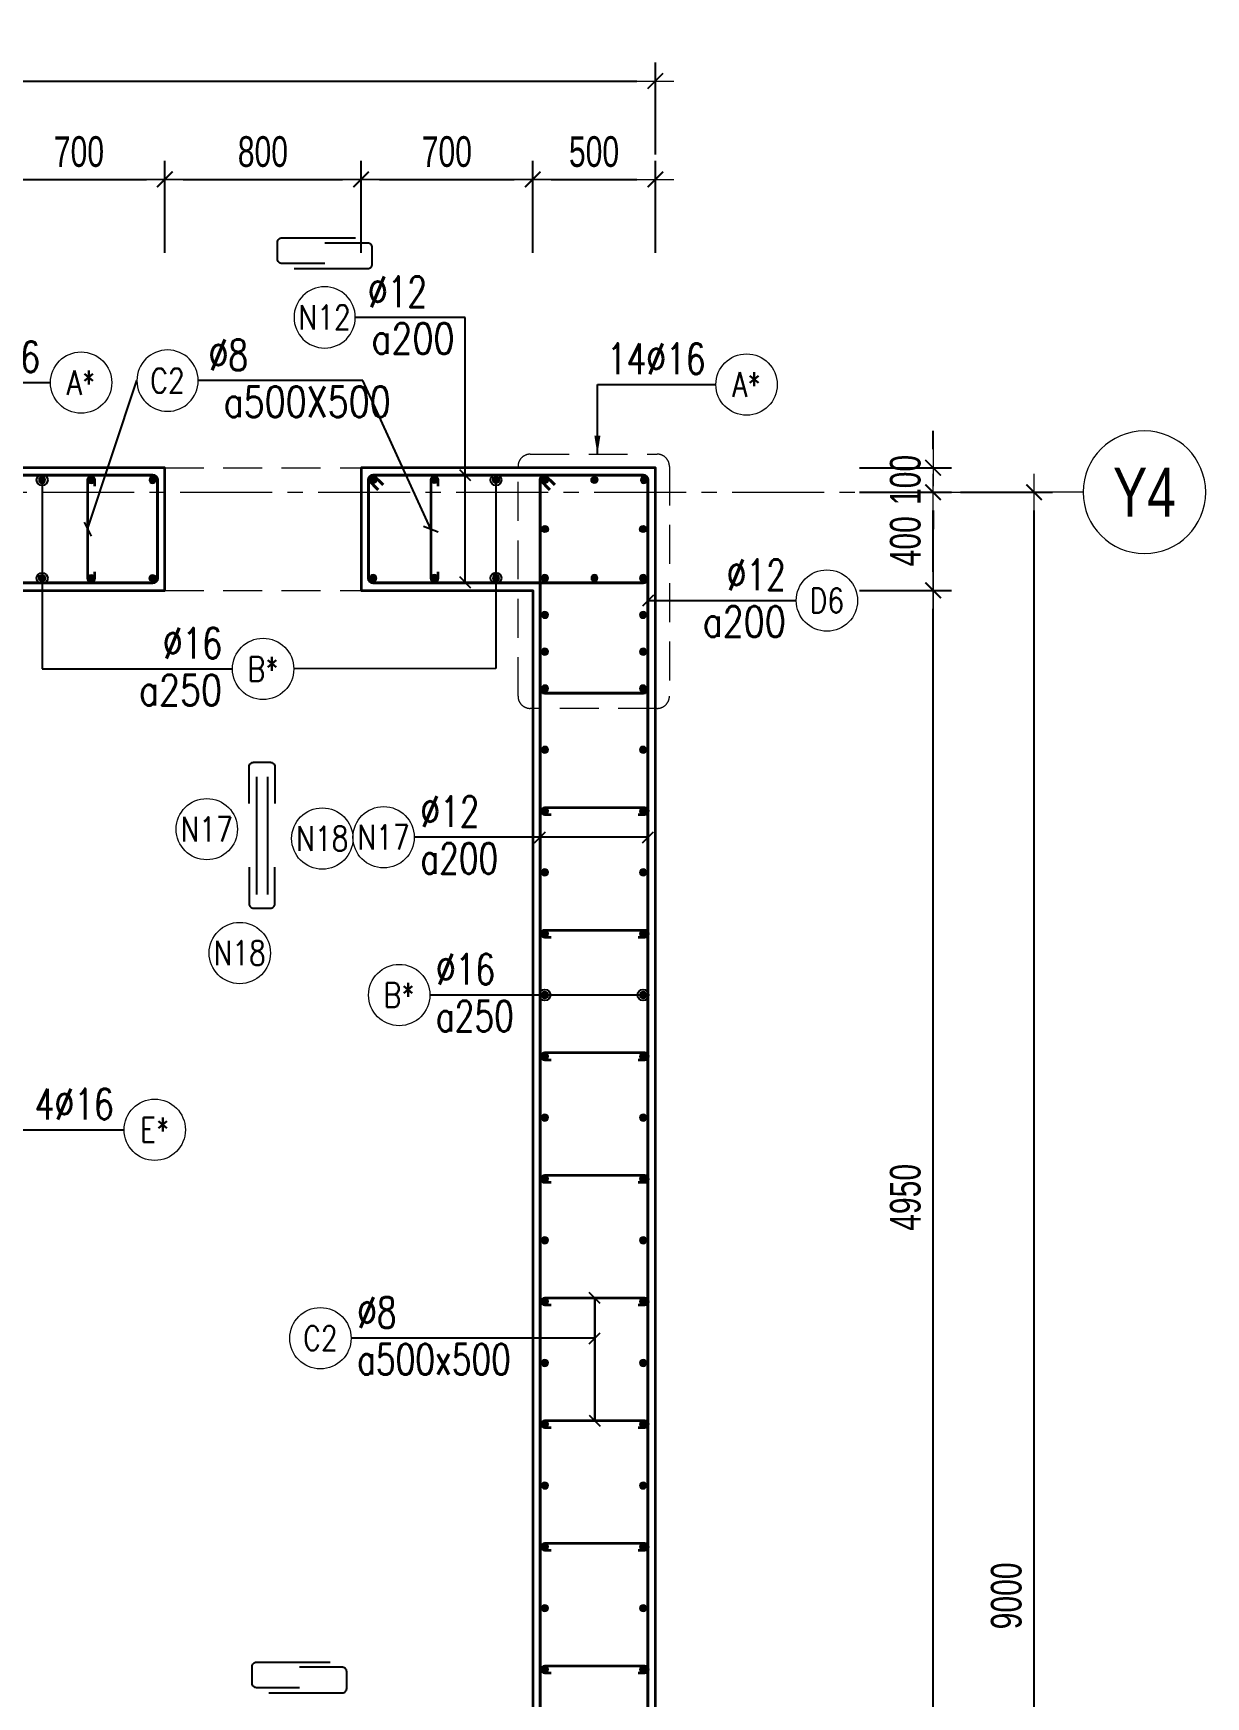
# Model space of a CAD drawing. Header units: millimetres. Extents: x 931337 to 1117500, y 19732 to 157199.
# Drawn here: x 957112 to 961892, y 99125 to 105908 of the extents above; entities that cross this region are included whole.
import ezdxf
from ezdxf.enums import TextEntityAlignment as Align

# ---------------------------------------------------------------- set-up
doc = ezdxf.new("R2010")
doc.units = ezdxf.units.MM
doc.header["$MEASUREMENT"] = 0
for name, pattern in [('HIDDEN', [9.525, 6.35, -3.175]), ('HIDDEN2', [4.7625, 3.175, -1.5875]), ('HT_Dim Grid$0$CENTER2', [1.125, 0.75, -0.125, 0.125, -0.125]), ('HT_Grid$0$CENTER2', [1.125, 0.75, -0.125, 0.125, -0.125])]:
    doc.linetypes.add(name, pattern=pattern)
doc.layers.get('0').update_dxf_attribs({"lineweight": 20})
doc.layers.get('Defpoints').update_dxf_attribs({"color": 151, "lineweight": 9})
for name, color, linetype in [('Hidden', 9, 'HIDDEN'), ('Leader', 6, 'Continuous'), ('Ligature', 1, 'Continuous')]:
    doc.layers.add(name, color=color, linetype=linetype)
for name, color, linetype, lineweight in [('HT_Dim Grid$0$NDC_S_AXIS', 5, 'HT_Dim Grid$0$CENTER2', 13), ('HT_Dim Grid$0$NDC_S_SYMBOL', 1, 'Continuous', 15), ('HT_Dim Grid$0$NDC_S_TEXT SYMBOL', 7, 'Continuous', 20), ('HT_Grid$0$NDC_S_AXIS', 5, 'HT_Grid$0$CENTER2', 13), ('KC-LEADER', 153, 'Continuous', 18), ('KC-THEP', 6, 'Continuous', 40), ('NDC_S_BEAM', 3, 'HIDDEN2', 20), ('NDC_S_DIM', 1, 'Continuous', 15), ('NDC_S_HIDDEN', 8, 'HIDDEN2', 13), ('NDC_S_LEADER', 1, 'Continuous', 15), ('NDC_S_REBAR', 4, 'Continuous', 35), ('NDC_S_STIRRUP', 4, 'Continuous', 40), ('NDC_S_VN TEXT', 7, 'Continuous', 20), ('NDC_S_WALL', 6, 'Continuous', 35)]:
    doc.layers.add(name, color=color, linetype=linetype, lineweight=lineweight)
doc.styles.add('HT_Dim Grid$0$NDC_ANNO', font='', dxfattribs={"width": 0.8})
doc.styles.add('NDC_ARIAL', font='arial.ttf', dxfattribs={"width": 0.85})
doc.styles.add('NDC_DIM', font='', dxfattribs={"width": 0.75})
doc.styles.add('NDC_EN TXT', font='romans.shx', dxfattribs={"width": 0.8})
doc.styles.get('HT_Dim Grid$0$NDC_ANNO').set_extended_font_data('Dotum')
doc.styles.get('NDC_DIM').set_extended_font_data('Dotum')
doc.dimstyles.new('NDC_1-50', dxfattribs={"dimscale": 50, "dimtxt": 2.5, "dimasz": 1, "dimexe": 1.5, "dimexo": 0, "dimgap": 0.8, "dimtad": 1, "dimdec": 0, "dimdsep": 46, "dimtxsty": 'NDC_ARIAL', "dimblk": 'DIMMARK', "dimcen": 49999.938995, "dimdle": 1.5, "dimclrd": 1, "dimclre": 1, "dimclrt": 3, "dimadec": 0, "dimazin": 0, "dimtfac": 1, "dimtdec": 0, "dimtix": 1, "dimtmove": 2, "dimatfit": 3, "dimfxl": 1, "dimarcsym": 0})
doc.dimstyles.new('NDC_dim_30', dxfattribs={"dimscale": 30, "dimtxt": 2.5, "dimasz": 1.5, "dimexe": 1.5, "dimexo": 2.5, "dimgap": 1, "dimtad": 1, "dimdec": 0, "dimzin": 0, "dimdsep": 46, "dimtxsty": 'NDC_DIM', "dimblk": 'DIMMARK', "dimcen": 0.09, "dimdle": 1.2, "dimclrd": 1, "dimclre": 1, "dimclrt": 3, "dimadec": 0, "dimazin": 0, "dimtfac": 1, "dimtdec": 0, "dimtix": 1, "dimtofl": 0, "dimtmove": 0, "dimatfit": 3, "dimfxl": 6, "dimfxlon": 1, "dimtolj": 1, "dimtzin": 0, "dimarcsym": 0})
doc.dimstyles.new('NDC_dim_50', dxfattribs={"dimscale": 50, "dimtxt": 2.5, "dimasz": 1.5, "dimexe": 1.5, "dimexo": 2.5, "dimgap": 1, "dimtad": 1, "dimdec": 0, "dimzin": 0, "dimdsep": 46, "dimtxsty": 'NDC_DIM', "dimblk": 'DIMMARK', "dimcen": 0.09, "dimdle": 1.2, "dimclrd": 1, "dimclre": 1, "dimclrt": 3, "dimadec": 0, "dimazin": 0, "dimtfac": 1, "dimtdec": 0, "dimtix": 1, "dimtofl": 0, "dimtmove": 0, "dimatfit": 3, "dimfxl": 6, "dimfxlon": 1, "dimtolj": 1, "dimtzin": 0, "dimarcsym": 0})

# ---------------------------------------------------------------- blocks, each defined once
blk = doc.blocks.new('THEP')
at = {"layer": 'KC-LEADER', "color": 6}
blk.add_circle((0, 0), 14, dxfattribs=at)
at = {"layer": 'KC-THEP'}
for p, q in [((-14, 0), (14, 0)), ((9.9, 9.9), (-9.9, -9.9)), ((-9.9, 9.9), (9.9, -9.9)), ((0, 14), (0, -14))]:
    blk.add_line(p, q, dxfattribs=at)
blk = doc.blocks.new('DIMMARK')
at = {"layer": 'NDC_S_DIM', "color": 1}
blk.add_line((-1.5, 0), (1, 0), dxfattribs=at)
at = {"layer": 'NDC_S_DIM', "color": 2, "const_width": 0.1}
blk.add_lwpolyline([(-0.424, -0.424), (0.424, 0.424)], dxfattribs=at)
blk = doc.blocks.new('*U9')
blk.add_circle((2.5, 0), 2.5)
at = {"layer": 'NDC_S_VN TEXT', "color": 3, "style": 'NDC_EN TXT', "width": 0.75}
blk.add_attdef('DK2', text='', height=2.5, dxfattribs=at).set_placement((-0.85, 0.85), align=Align.RIGHT)
at = {"layer": 'NDC_S_VN TEXT', "color": 7, "style": 'NDC_EN TXT', "width": 0.8}
blk.add_attdef('SH3', text='', height=2, dxfattribs=at).set_placement((2.5, 0), align=Align.MIDDLE)
blk = doc.blocks.new('*U10')
blk.add_circle((2.5, 0), 2.5)
at = {"layer": 'NDC_S_VN TEXT', "color": 3, "style": 'NDC_EN TXT'}
for tag, width, p in [('DK2', 0.75, (-0.85, 0.85)), ('KC2', 0.8, (-0.85, -2.97))]:
    blk.add_attdef(tag, text='', height=2.5, dxfattribs=dict(at, width=width)).set_placement(p, align=Align.RIGHT)
at = {"layer": 'NDC_S_VN TEXT', "color": 7, "style": 'NDC_EN TXT', "width": 0.8}
blk.add_attdef('SH3', text='', height=2, dxfattribs=at).set_placement((2.5, 0), align=Align.MIDDLE)
blk = doc.blocks.new('A$C72321851')
at = {"layer": 'Ligature'}
for points in [[(-60.9, -129.3), (-60.9, 170.9, -0.414214), (-43.3, 188.5), (25.8, 188.5, -0.414214), (43.4, 170.9), (43.4, -4.3)], [(-39.7, -4.3), (-39.7, -179.5, 0.414214), (-22.1, -197.1), (47, -197.1, 0.414214), (64.6, -179.5), (64.6, 120.7)]]:
    blk.add_lwpolyline(points, format="xyb", dxfattribs=at)
blk = doc.blocks.new('*U11')
blk.add_circle((-2.5, 0), 2.5)
at = {"layer": 'NDC_S_VN TEXT', "color": 3, "style": 'NDC_EN TXT', "width": 0.75}
for tag, p in [('DK1', (0.5, 0.85)), ('KC1', (0.5, -2.97))]:
    blk.add_attdef(tag, p, '', height=2.5, dxfattribs=at)
at = {"layer": 'NDC_S_VN TEXT', "color": 7, "style": 'NDC_EN TXT', "width": 0.8}
blk.add_attdef('SH2', text='', height=2, dxfattribs=at).set_placement((-2.5, 0), align=Align.MIDDLE)
blk = doc.blocks.new('*U12')
blk.add_circle((-2.5, 0), 2.5)
at = {"layer": 'NDC_S_VN TEXT', "color": 3, "style": 'NDC_EN TXT', "width": 0.75}
for tag, p in [('DK1', (0.5, 0.85)), ('KC1', (0.5, -2.97))]:
    blk.add_attdef(tag, p, '', height=2.5, dxfattribs=at)
at = {"layer": 'NDC_S_VN TEXT', "color": 7, "style": 'NDC_EN TXT', "width": 0.8}
blk.add_attdef('SH2', text='', height=2, dxfattribs=at).set_placement((-2.5, 0), align=Align.MIDDLE)
blk = doc.blocks.new('A$C7BC65A55')
at = {"layer": 'Ligature'}
for p, q in [((-15.2, 372, 0), (-15.2, 38.5, 0)), ((15.2, 372, 0), (15.2, 38.5, 0))]:
    blk.add_line(p, q, dxfattribs=at)
for points in [[(-36.2, 296.5), (-36.2, 400.9, -0.414214), (-24, 413.1), (24, 413.1, -0.414214), (36.2, 400.9), (36.2, 296.5)], [(-36.2, 116.5), (-36.2, 12.2, 0.414214), (-24, 0), (24, 0, 0.414214), (36.2, 12.2), (36.2, 116.5)]]:
    blk.add_lwpolyline(points, format="xyb", dxfattribs=at)
blk = doc.blocks.new('*D1171')
at = {"layer": 'Defpoints', "color": 0, "ltscale": 200, "transparency": 16777216}
for p in [(957648.2, 105312.3), (956948.2, 103636.6), (957648.2, 103636.6)]:
    blk.add_point(p, dxfattribs=at)
at = {"layer": 'NDC_S_DIM', "color": 1, "lineweight": -2, "ltscale": 200, "transparency": 16777216}
for p, q in [((956948.2, 105012.3), (956948.2, 105387.3)), ((957648.2, 105012.3), (957648.2, 105387.3)), ((957023.2, 105312.3), (957573.2, 105312.3))]:
    blk.add_line(p, q, dxfattribs=at)
at = {"layer": 'NDC_S_DIM', "color": 1, "lineweight": -2, "ltscale": 200, "transparency": 16777216, "xscale": 75, "yscale": 75, "zscale": 75, "rotation": 180}
blk.add_blockref('DIMMARK', (956948.2, 105312.3), dxfattribs=at)
at = {"layer": 'NDC_S_DIM', "color": 1, "lineweight": -2, "ltscale": 200, "transparency": 16777216, "xscale": 75, "yscale": 75, "zscale": 75}
blk.add_blockref('DIMMARK', (957648.2, 105312.3), dxfattribs=at)
at = {"layer": 'NDC_S_DIM', "color": 3, "ltscale": 200, "transparency": 16777216, "insert": (957298.2, 105424.9), "char_height": 125, "attachment_point": 5, "style": 'NDC_DIM'}
blk.add_mtext('\\A1;700', dxfattribs=at)
blk = doc.blocks.new('*D1172')
at = {"layer": 'Defpoints', "color": 0, "ltscale": 200, "transparency": 16777216}
for p in [(958448.2, 105312.3), (957648.2, 103636.6), (958448.2, 103636.6)]:
    blk.add_point(p, dxfattribs=at)
at = {"layer": 'NDC_S_DIM', "color": 1, "lineweight": -2, "ltscale": 200, "transparency": 16777216}
for p, q in [((957648.2, 105012.3), (957648.2, 105387.3)), ((958448.2, 105012.3), (958448.2, 105387.3)), ((957723.2, 105312.3), (958373.2, 105312.3))]:
    blk.add_line(p, q, dxfattribs=at)
at = {"layer": 'NDC_S_DIM', "color": 1, "lineweight": -2, "ltscale": 200, "transparency": 16777216, "xscale": 75, "yscale": 75, "zscale": 75, "rotation": 180}
blk.add_blockref('DIMMARK', (957648.2, 105312.3), dxfattribs=at)
at = {"layer": 'NDC_S_DIM', "color": 1, "lineweight": -2, "ltscale": 200, "transparency": 16777216, "xscale": 75, "yscale": 75, "zscale": 75}
blk.add_blockref('DIMMARK', (958448.2, 105312.3), dxfattribs=at)
at = {"layer": 'NDC_S_DIM', "color": 3, "ltscale": 200, "transparency": 16777216, "insert": (958048.2, 105424.9), "char_height": 125, "attachment_point": 5, "style": 'NDC_DIM'}
blk.add_mtext('\\A1;800', dxfattribs=at)
blk = doc.blocks.new('*D1173')
at = {"layer": 'Defpoints', "color": 0, "ltscale": 200, "transparency": 16777216}
for p in [(959148.2, 105312.3), (958448.2, 103636.6), (959148.2, 103636.6)]:
    blk.add_point(p, dxfattribs=at)
at = {"layer": 'NDC_S_DIM', "color": 1, "lineweight": -2, "ltscale": 200, "transparency": 16777216}
for p, q in [((958448.2, 105012.3), (958448.2, 105387.3)), ((959148.2, 105012.3), (959148.2, 105387.3)), ((958523.2, 105312.3), (959073.2, 105312.3))]:
    blk.add_line(p, q, dxfattribs=at)
at = {"layer": 'NDC_S_DIM', "color": 1, "lineweight": -2, "ltscale": 200, "transparency": 16777216, "xscale": 75, "yscale": 75, "zscale": 75, "rotation": 180}
blk.add_blockref('DIMMARK', (958448.2, 105312.3), dxfattribs=at)
at = {"layer": 'NDC_S_DIM', "color": 1, "lineweight": -2, "ltscale": 200, "transparency": 16777216, "xscale": 75, "yscale": 75, "zscale": 75}
blk.add_blockref('DIMMARK', (959148.2, 105312.3), dxfattribs=at)
at = {"layer": 'NDC_S_DIM', "color": 3, "ltscale": 200, "transparency": 16777216, "insert": (958798.2, 105424.9), "char_height": 125, "attachment_point": 5, "style": 'NDC_DIM'}
blk.add_mtext('\\A1;700', dxfattribs=at)
blk = doc.blocks.new('*D1174')
at = {"layer": 'Defpoints', "color": 0, "ltscale": 200, "transparency": 16777216}
for p in [(959648.2, 105312.3), (959148.2, 103636.6), (959648.2, 103594.9)]:
    blk.add_point(p, dxfattribs=at)
at = {"layer": 'NDC_S_DIM', "color": 1, "lineweight": -2, "ltscale": 200, "transparency": 16777216}
for p, q in [((959148.2, 105012.3), (959148.2, 105387.3)), ((959648.2, 105012.3), (959648.2, 105387.3)), ((959223.2, 105312.3), (959573.2, 105312.3))]:
    blk.add_line(p, q, dxfattribs=at)
at = {"layer": 'NDC_S_DIM', "color": 1, "lineweight": -2, "ltscale": 200, "transparency": 16777216, "xscale": 75, "yscale": 75, "zscale": 75, "rotation": 180}
blk.add_blockref('DIMMARK', (959148.2, 105312.3), dxfattribs=at)
at = {"layer": 'NDC_S_DIM', "color": 1, "lineweight": -2, "ltscale": 200, "transparency": 16777216, "xscale": 75, "yscale": 75, "zscale": 75}
blk.add_blockref('DIMMARK', (959648.2, 105312.3), dxfattribs=at)
at = {"layer": 'NDC_S_DIM', "color": 3, "ltscale": 200, "transparency": 16777216, "insert": (959398.2, 105424.9), "char_height": 125, "attachment_point": 5, "style": 'NDC_DIM'}
blk.add_mtext('\\A1;500', dxfattribs=at)
blk = doc.blocks.new('*D1184')
at = {"layer": 'Defpoints', "color": 0, "ltscale": 200, "transparency": 16777216}
for p in [(959148.2, 103636.6), (960780.5, 103636.6), (959148.2, 98686.6)]:
    blk.add_point(p, dxfattribs=at)
at = {"layer": 'NDC_S_DIM', "color": 1, "lineweight": -2, "ltscale": 200, "transparency": 16777216}
for p, q in [((960480.5, 103636.6), (960855.5, 103636.6)), ((960780.5, 98761.6), (960780.5, 103561.6)), ((960480.5, 98686.6), (960855.5, 98686.6))]:
    blk.add_line(p, q, dxfattribs=at)
at = {"layer": 'NDC_S_DIM', "color": 1, "lineweight": -2, "ltscale": 200, "transparency": 16777216, "xscale": 75, "yscale": 75, "zscale": 75}
for p, rotation in [((960780.5, 103636.6), 90), ((960780.5, 98686.6), 270)]:
    blk.add_blockref('DIMMARK', p, dxfattribs=dict(at, rotation=rotation))
at = {"layer": 'NDC_S_DIM', "color": 3, "ltscale": 200, "transparency": 16777216, "insert": (960667.9, 101161.6), "char_height": 125, "attachment_point": 5, "rotation": 90, "style": 'NDC_DIM'}
blk.add_mtext('\\A1;4950', dxfattribs=at)
blk = doc.blocks.new('*D1185')
at = {"layer": 'Defpoints', "color": 0, "ltscale": 200, "transparency": 16777216}
for p in [(959148.2, 104036.6), (960780.5, 104036.6), (959148.2, 103636.6)]:
    blk.add_point(p, dxfattribs=at)
at = {"layer": 'NDC_S_DIM', "color": 1, "lineweight": -2, "ltscale": 200, "transparency": 16777216}
for p, q in [((960480.5, 104036.6), (960855.5, 104036.6)), ((960780.5, 103711.6), (960780.5, 103961.6)), ((960480.5, 103636.6), (960855.5, 103636.6))]:
    blk.add_line(p, q, dxfattribs=at)
at = {"layer": 'NDC_S_DIM', "color": 1, "lineweight": -2, "ltscale": 200, "transparency": 16777216, "xscale": 75, "yscale": 75, "zscale": 75}
for p, rotation in [((960780.5, 104036.6), 90), ((960780.5, 103636.6), 270)]:
    blk.add_blockref('DIMMARK', p, dxfattribs=dict(at, rotation=rotation))
at = {"layer": 'NDC_S_DIM', "color": 3, "ltscale": 200, "transparency": 16777216, "insert": (960667.9, 103836.6), "char_height": 125, "attachment_point": 5, "rotation": 90, "style": 'NDC_DIM'}
blk.add_mtext('\\A1;400', dxfattribs=at)
blk = doc.blocks.new('*D1186')
at = {"layer": 'Defpoints', "color": 0, "ltscale": 200, "transparency": 16777216}
for p in [(960441.6, 104036.6), (961192.2, 104036.6), (960441.6, 95036.6)]:
    blk.add_point(p, dxfattribs=at)
at = {"layer": 'NDC_S_DIM', "color": 1, "lineweight": -2, "ltscale": 200, "transparency": 16777216}
for p, q in [((960892.2, 104036.6), (961267.2, 104036.6)), ((961192.2, 95111.6), (961192.2, 103961.6)), ((960892.2, 95036.6), (961267.2, 95036.6))]:
    blk.add_line(p, q, dxfattribs=at)
at = {"layer": 'NDC_S_DIM', "color": 1, "lineweight": -2, "ltscale": 200, "transparency": 16777216, "xscale": 75, "yscale": 75, "zscale": 75}
for p, rotation in [((961192.2, 104036.6), 90), ((961192.2, 95036.6), 270)]:
    blk.add_blockref('DIMMARK', p, dxfattribs=dict(at, rotation=rotation))
at = {"layer": 'NDC_S_DIM', "color": 3, "ltscale": 200, "transparency": 16777216, "insert": (961079.6, 99536.6), "char_height": 125, "attachment_point": 5, "rotation": 90, "style": 'NDC_DIM'}
blk.add_mtext('\\A1;9000', dxfattribs=at)
blk = doc.blocks.new('*U93')
at = {"layer": 'HT_Dim Grid$0$NDC_S_SYMBOL'}
blk.add_line((5, 0), (9, 0), dxfattribs=at)
blk.add_circle((0, 0), 5, dxfattribs=at)
at = {"layer": 'HT_Dim Grid$0$NDC_S_TEXT SYMBOL', "color": 7, "style": 'HT_Dim Grid$0$NDC_ANNO', "width": 0.8}
blk.add_attdef('GRID', text='', height=4, rotation=270, dxfattribs=at).set_placement((0, 0), align=Align.MIDDLE)
blk = doc.blocks.new('*D1187')
at = {"layer": 'Defpoints', "color": 0, "ltscale": 200, "transparency": 16777216}
for p in [(959555, 104136.6), (960780.5, 104136.6), (959148.2, 104036.6)]:
    blk.add_point(p, dxfattribs=at)
at = {"layer": 'NDC_S_DIM', "color": 1, "lineweight": -2, "ltscale": 200, "transparency": 16777216}
for p, q in [((960780.5, 104211.6), (960780.5, 104286.6)), ((960480.5, 104136.6), (960855.5, 104136.6)), ((960480.5, 104036.6), (960855.5, 104036.6)), ((960780.5, 103961.6), (960780.5, 103886.6))]:
    blk.add_line(p, q, dxfattribs=at)
at = {"layer": 'NDC_S_DIM', "color": 1, "lineweight": -2, "ltscale": 200, "transparency": 16777216, "xscale": 75, "yscale": 75, "zscale": 75}
for p, rotation in [((960780.5, 104136.6), 270), ((960780.5, 104036.6), 90)]:
    blk.add_blockref('DIMMARK', p, dxfattribs=dict(at, rotation=rotation))
at = {"layer": 'NDC_S_DIM', "color": 3, "ltscale": 200, "transparency": 16777216, "insert": (960667.9, 104086.6), "char_height": 125, "attachment_point": 5, "rotation": 90, "style": 'NDC_DIM'}
blk.add_mtext('\\A1;100', dxfattribs=at)
blk = doc.blocks.new('*D1193')
at = {"layer": 'Defpoints', "color": 0, "ltscale": 200, "transparency": 16777216}
for p in [(959648.2, 105713.4), (950848.2, 105012.3), (959648.2, 104136.6)]:
    blk.add_point(p, dxfattribs=at)
at = {"layer": 'NDC_S_DIM', "color": 1, "lineweight": -2, "ltscale": 200, "transparency": 16777216}
for p, q in [((950848.2, 105413.4), (950848.2, 105788.4)), ((959648.2, 105413.4), (959648.2, 105788.4)), ((950923.2, 105713.4), (959573.2, 105713.4))]:
    blk.add_line(p, q, dxfattribs=at)
at = {"layer": 'NDC_S_DIM', "color": 1, "lineweight": -2, "ltscale": 200, "transparency": 16777216, "xscale": 75, "yscale": 75, "zscale": 75, "rotation": 180}
blk.add_blockref('DIMMARK', (950848.2, 105713.4), dxfattribs=at)
at = {"layer": 'NDC_S_DIM', "color": 1, "lineweight": -2, "ltscale": 200, "transparency": 16777216, "xscale": 75, "yscale": 75, "zscale": 75}
blk.add_blockref('DIMMARK', (959648.2, 105713.4), dxfattribs=at)
at = {"layer": 'NDC_S_DIM', "color": 3, "ltscale": 200, "transparency": 16777216, "insert": (955248.2, 105826), "char_height": 125, "attachment_point": 5, "style": 'NDC_DIM'}
blk.add_mtext('\\A1;8800', dxfattribs=at)

msp = doc.modelspace()

# ---------------------------------------------------------------- linework, layer by layer
for centre in [(957819.442, 102662.848), (958290.411, 102624.688), (957953.89, 102157.846)]:
    msp.add_circle(centre, 125)
at = {"layer": 'HT_Grid$0$NDC_S_AXIS', "ltscale": 500}
msp.add_line((945898.793, 104036.563), (961192.168, 104036.563), dxfattribs=at)
at = {"layer": 'NDC_S_BEAM', "ltscale": 50}
for p, q in [((957648.169, 104136.563), (958448.169, 104136.563)), ((957648.169, 103636.563), (958448.169, 103636.563))]:
    msp.add_line(p, q, dxfattribs=at)
at = {"layer": 'NDC_S_HIDDEN', "ltscale": 50}
msp.add_lwpolyline([(959655.57, 103155.29), (959138.23, 103155.29, -0.41421356), (959088.23, 103205.29), (959088.23, 104141.766, -0.41421356), (959138.23, 104191.766), (959655.57, 104191.766, -0.41421356), (959705.57, 104141.766), (959705.57, 103205.29, -0.41421356)], format="xyb", close=True, dxfattribs=at)
at = {"layer": 'NDC_S_REBAR'}
for points in [[(957363.169, 104061.563), (957363.169, 104086.563, 1), (957333.169, 104086.563), (957333.169, 103686.563, 1), (957363.169, 103686.563), (957363.169, 103711.563)], [(958763.169, 104061.563), (958763.169, 104086.563, 1), (958733.169, 104086.563), (958733.169, 103686.563, 1), (958763.169, 103686.563), (958763.169, 103711.563)], [(959223.169, 102721.563), (959198.169, 102721.563, -1), (959198.169, 102751.563), (959603.637, 102751.563, -1), (959603.637, 102721.563), (959578.637, 102721.563)], [(959223.169, 102221.563), (959198.169, 102221.563, -1), (959198.169, 102251.563), (959603.637, 102251.563, -1), (959603.637, 102221.563), (959578.637, 102221.563)], [(959223.169, 101721.563), (959198.169, 101721.563, -1), (959198.169, 101751.563), (959603.637, 101751.563, -1), (959603.637, 101721.563), (959578.637, 101721.563)], [(959223.169, 101221.563), (959198.169, 101221.563, -1), (959198.169, 101251.563), (959603.637, 101251.563, -1), (959603.637, 101221.563), (959578.637, 101221.563)], [(959223.169, 100721.563), (959198.169, 100721.563, -1), (959198.169, 100751.563), (959603.637, 100751.563, -1), (959603.637, 100721.563), (959578.637, 100721.563)], [(959223.169, 100221.563), (959198.169, 100221.563, -1), (959198.169, 100251.563), (959603.637, 100251.563, -1), (959603.637, 100221.563), (959578.637, 100221.563)], [(959223.169, 99721.563), (959198.169, 99721.563, -1), (959198.169, 99751.563), (959603.637, 99751.563, -1), (959603.637, 99721.563), (959578.637, 99721.563)], [(959223.169, 99221.563), (959198.169, 99221.563, -1), (959198.169, 99251.563), (959603.637, 99251.563, -1), (959603.637, 99221.563), (959578.637, 99221.563)]]:
    msp.add_lwpolyline(points, format="xyb", dxfattribs=at)
at = {"layer": 'NDC_S_STIRRUP'}
for points in [[(956243.169, 104066.563), (956203.169, 104106.563, 0.41421356), (956183.169, 104086.563), (956183.169, 103686.563, 0.41421356), (956203.169, 103666.563), (957598.169, 103666.563, 0.41421356), (957618.169, 103686.563), (957618.169, 104086.563, 0.41421356), (957598.169, 104106.563), (956203.169, 104106.563, 0.41421356), (956183.169, 104086.563), (956223.169, 104046.563)], [(958538.169, 104066.563), (958498.169, 104106.563, 0.41421356), (958478.169, 104086.563), (958478.169, 103686.563, 0.41421356), (958498.169, 103666.563), (959598.169, 103666.563, 0.41421356), (959618.169, 103686.563), (959618.169, 104086.563, 0.41421356), (959598.169, 104106.563), (958498.169, 104106.563, 0.41421356), (958478.169, 104086.563), (958518.169, 104046.563)], [(959218.169, 104046.563), (959178.169, 104086.563, -0.41421356), (959198.169, 104106.563), (959598.169, 104106.563, -0.41421356), (959618.169, 104086.563), (959618.169, 103236.746, -0.41421356), (959598.169, 103216.746), (959198.169, 103216.746, -0.41421356), (959178.169, 103236.746), (959178.169, 104086.563, -0.41421356), (959198.169, 104106.563), (959238.169, 104066.563)], [(959218.169, 104046.563), (959178.169, 104086.563, -0.41421356), (959198.169, 104106.563), (959598.169, 104106.563, -0.41421356), (959618.169, 104086.563), (959618.169, 96886.563, -0.41421356), (959598.169, 96866.563), (959198.169, 96866.563, -0.41421356), (959178.169, 96886.563), (959178.169, 104086.563, -0.41421356), (959198.169, 104106.563), (959238.169, 104066.563)]]:
    msp.add_lwpolyline(points, format="xyb", dxfattribs=at)
at = {"layer": 'NDC_S_WALL'}
msp.add_lwpolyline([(953848.169, 101286.563), (956648.169, 101286.563), (956648.169, 96836.563), (957748.169, 96836.563), (957748.169, 97036.563), (956948.169, 97036.563), (956948.169, 98486.563), (959148.169, 98486.563), (959148.169, 96836.563), (959648.169, 96836.563), (959648.169, 104136.563), (958448.169, 104136.563), (958448.169, 103636.563), (959148.169, 103636.563), (959148.169, 98686.563), (956948.169, 98686.563), (956948.169, 103636.563), (957648.169, 103636.563), (957648.169, 104136.563), (956153.169, 104136.563), (956153.169, 103636.563), (956648.169, 103636.563), (956648.169, 101586.563), (953848.169, 101586.563)], dxfattribs=at)

# ---------------------------------------------------------------- block references
at = {"layer": 'Hidden', "xscale": 1.44, "yscale": 1.44, "zscale": 1.44}
msp.add_blockref('A$C7BC65A55', (958044.522, 102340.568, 0.03), dxfattribs=at)
at = {"layer": 'HT_Dim Grid$0$NDC_S_AXIS'}
ref = msp.add_blockref('*U93', (961642.168, 104036.563), dxfattribs=dict(at, xscale=-50, yscale=50, zscale=50))
ref.add_attrib('GRID', 'Y4', dxfattribs={"layer": 'HT_Dim Grid$0$NDC_S_TEXT SYMBOL', "color": 7, "height": 200, "style": 'HT_Dim Grid$0$NDC_ANNO', "width": 0.8}).set_placement((961642.168, 104036.563), align=Align.MIDDLE)
at = {"layer": 'KC-THEP', "xscale": -1}
for p, rotation in [((957148.169, 104086.563), 350.3314355636191), ((957348.169, 104086.563), 350.3314355636191), ((957598.169, 104086.563), 350.3314355636191), ((959601.681, 104086.563), 170.331435563619), ((958498.169, 103686.563), 170.331435563619), ((958748.169, 103686.563), 170.331435563619), ((958998.169, 103686.563), 170.331435563619), ((959198.169, 103686.563), 170.331435563619), ((959399.925, 103686.563), 170.331435563619), ((959598.169, 103686.563), 170.331435563619), ((959198.169, 103536.563), 170.331435563619), ((959598.169, 103536.563), 170.331435563619), ((959198.169, 103386.563), 170.331435563619), ((959598.169, 103386.563), 170.331435563619), ((959198.169, 103236.563), 170.331435563619), ((959598.169, 103236.563), 170.331435563619), ((959198.169, 102986.563), 170.331435563619), ((959598.169, 102986.563), 170.331435563619), ((959198.169, 102736.563), 170.331435563619), ((959598.169, 102736.563), 170.331435563619), ((959198.169, 102486.563), 170.331435563619), ((959598.169, 102486.563), 170.331435563619), ((959198.169, 102236.563), 170.331435563619), ((959598.169, 102236.563), 170.331435563619), ((959198.169, 101986.563), 170.331435563619), ((959598.169, 101986.563), 170.331435563619), ((959198.169, 101736.563), 170.331435563619), ((959598.169, 101736.563), 170.331435563619), ((959198.169, 101486.563), 170.331435563619), ((959598.169, 101486.563), 170.331435563619), ((959198.169, 101236.563), 170.331435563619), ((959598.169, 101236.563), 170.331435563619), ((959198.169, 100986.563), 170.331435563619), ((959598.169, 100986.563), 170.331435563619), ((959198.169, 100736.563), 170.331435563619), ((959598.169, 100736.563), 170.331435563619), ((959198.169, 100486.563), 170.331435563619), ((959598.169, 100486.563), 170.331435563619), ((959198.169, 100236.563), 170.331435563619), ((959598.169, 100236.563), 170.331435563619), ((959198.169, 99986.563), 170.331435563619), ((959598.169, 99986.563), 170.331435563619), ((959198.169, 99736.563), 170.331435563619), ((959598.169, 99736.563), 170.331435563619), ((959198.169, 99486.563), 170.331435563619), ((959598.169, 99486.563), 170.331435563619), ((959198.169, 99236.563), 170.331435563619), ((959598.169, 99236.563), 170.331435563619)]:
    msp.add_blockref('THEP', p, dxfattribs=dict(at, rotation=rotation))
at = {"layer": 'KC-THEP'}
for p, rotation in [((958498.169, 104086.563), 9.668564436380946), ((958748.169, 104086.563), 9.668564436380946), ((958998.169, 104086.563), 9.668564436380946), ((959198.169, 104086.563), 9.668564436380946), ((959399.925, 104086.563), 9.668564436380946), ((959198.169, 103886.563), 9.668564436380946), ((959598.169, 103886.563), 9.668564436380946), ((957148.169, 103686.563), 189.6685644363809), ((957348.169, 103686.563), 189.6685644363809), ((957598.169, 103686.563), 189.6685644363809)]:
    msp.add_blockref('THEP', p, dxfattribs=dict(at, rotation=rotation))
at = {"layer": 'Leader', "xscale": -1, "rotation": 270.0000000000001}
for p in [(958304.958, 105009.192), (958201.18, 99202.087)]:
    msp.add_blockref('A$C72321851', p, dxfattribs=at)
at = {"layer": 'NDC_S_VN TEXT'}
ref = msp.add_blockref('*U10', (958424.968, 104749.6), dxfattribs=dict(at, xscale=-50, yscale=50, zscale=50))
ref.add_attrib('SH3', 'N12', dxfattribs={"color": 7, "height": 100, "style": 'NDC_EN TXT', "width": 0.8}).set_placement((958299.968, 104749.6), align=Align.MIDDLE)
ref.add_attrib('DK2', '%%C12', dxfattribs={"color": 3, "height": 125, "style": 'NDC_EN TXT', "width": 0.75}).set_placement((958717.468, 104791.876), align=Align.RIGHT)
ref.add_attrib('KC2', 'a200', dxfattribs={"color": 3, "height": 125, "style": 'NDC_EN TXT', "width": 0.8}).set_placement((958829.373, 104600.973), align=Align.RIGHT)
ref = msp.add_blockref('*U10', (957784.327, 104491.596), dxfattribs=dict(at, xscale=-50, yscale=50, zscale=50))
ref.add_attrib('SH3', 'C2', dxfattribs={"color": 7, "height": 100, "style": 'NDC_EN TXT', "width": 0.8}).set_placement((957659.327, 104491.596), align=Align.MIDDLE)
ref.add_attrib('DK2', '%%c8', dxfattribs={"color": 3, "height": 125, "style": 'NDC_EN TXT', "width": 0.75}).set_placement((957987.541, 104533.871), align=Align.RIGHT)
ref.add_attrib('KC2', 'a500X500', dxfattribs={"color": 3, "height": 125, "style": 'NDC_EN TXT', "width": 0.8}).set_placement((958569.684, 104342.969), align=Align.RIGHT)
at = {"layer": 'NDC_S_VN TEXT', "xscale": 50, "yscale": 50, "zscale": 50}
for name, p, values in [('*U9', (957181.953, 104483.589), {'SH3': 'A*', 'DK2': '12%%C16'}), ('*U9', (959895.17, 104475.704), {'SH3': 'A*', 'DK2': '14%%C16'}), ('*U10', (960222.725, 103595.059), {'SH3': 'D6', 'DK2': '%%C12', 'KC2': 'a200'}), ('*U10', (957924.013, 103316.188), {'SH3': 'B*', 'DK2': '%%C16', 'KC2': 'a250'}), ('*U11', (958665.354, 102629.857), {'SH2': 'N17', 'DK1': '%%C12', 'KC1': 'a200'}), ('*U11', (958728.821, 101986.563), {'SH2': 'B*', 'DK1': '%%C16', 'KC1': 'a250'}), ('*U9', (957482.143, 101436.953), {'SH3': 'E*', 'DK2': '4%%C16'}), ('*U12', (958407.562, 100587.201), {'SH2': 'C2', 'DK1': '%%c8', 'KC1': 'a500x500'})]:
    msp.add_blockref(name, p, dxfattribs=at).add_auto_attribs(values)

# ---------------------------------------------------------------- texts
at = {"layer": 'NDC_S_VN TEXT', "color": 7, "style": 'NDC_EN TXT', "width": 0.8}
for tag, p in [('N17', (957819.442, 102662.848)), ('N18', (958290.411, 102624.688)), ('N18', (957953.89, 102157.846))]:
    msp.add_attdef(tag, text='3', height=100, dxfattribs=at).set_placement(p, align=Align.MIDDLE)

# ---------------------------------------------------------------- dimensions: what is measured, and where the dimension line sits
at = {"layer": 'NDC_S_DIM', "ltscale": 200}
for base, p1, p2, picture, middle in [((959648.169, 105713.408), (950848.169, 105012.277), (959648.169, 104136.563), '*D1193', (955248.169, 105825.993)), ((957648.169, 105312.277), (956948.169, 103636.563), (957648.169, 103636.563), '*D1171', (957298.169, 105424.862)), ((958448.169, 105312.277), (957648.169, 103636.563), (958448.169, 103636.563), '*D1172', (958048.169, 105424.862)), ((959148.169, 105312.277), (958448.169, 103636.563), (959148.169, 103636.563), '*D1173', (958798.169, 105424.862)), ((959648.169, 105312.277), (959148.169, 103636.563), (959648.169, 103594.878), '*D1174', (959398.169, 105424.862))]:
    dim = msp.add_linear_dim(base=base, p1=p1, p2=p2, dimstyle='NDC_dim_50', override={"dimtmove": 1}, dxfattribs=at)
    dim.commit()
    dim.dimension.update_dxf_attribs({"geometry": picture, "text_midpoint": middle})
for base, p1, p2, picture, middle in [((960780.513, 104136.563), (959148.169, 104036.563), (959555.027, 104136.563), '*D1187', (960667.929, 104086.563)), ((960780.513, 104036.563), (959148.169, 103636.563), (959148.169, 104036.563), '*D1185', (960667.929, 103836.563)), ((960780.513, 103636.563), (959148.169, 98686.563), (959148.169, 103636.563), '*D1184', (960667.929, 101161.563))]:
    dim = msp.add_linear_dim(base=base, p1=p1, p2=p2, angle=90, dimstyle='NDC_dim_50', override={"dimtmove": 1}, dxfattribs=at)
    dim.commit()
    dim.dimension.update_dxf_attribs({"geometry": picture, "text_midpoint": middle})
dim = msp.add_linear_dim(base=(961192.168, 104036.563), p1=(960441.626, 95036.563), p2=(960441.626, 104036.563), angle=90, dimstyle='NDC_dim_50', dxfattribs=at)
dim.commit()
dim.dimension.update_dxf_attribs({"geometry": '*D1186', "text_midpoint": (961079.583, 99536.563)})

# ---------------------------------------------------------------- leaders
at = {"layer": 'NDC_S_LEADER'}
for points, dimstyle, override in [([(958872.404, 103670.001), (958872.404, 104749.419), (958424.968, 104749.419)], 'NDC_dim_30', {"dimgap": 1, "dimtad": 0, "dimldrblk": 'Oblique'}), ([(958872.404, 104106.563), (958872.404, 104749.419), (958424.968, 104749.419)], 'NDC_dim_30', {"dimtad": 0, "dimldrblk": 'Oblique'}), ([(956698.773, 104199.65), (956698.773, 104483.589), (957181.953, 104483.589)], 'NDC_dim_50', {"dimtad": 0}), ([(957333.169, 103886.563), (957534.327, 104491.596)], 'NDC_dim_30', {"dimtad": 0, "dimldrblk": 'Oblique'}), ([(958733.169, 103886.563), (958455.862, 104491.595), (957784.327, 104491.595)], 'NDC_dim_30', {"dimtad": 0, "dimldrblk": 'Oblique'}), ([(959411.989, 104191.766), (959411.989, 104475.704), (959895.17, 104475.704)], 'NDC_dim_50', {"dimtad": 0}), ([(957148.227, 104086.563), (957148.169, 103316.007), (957924.013, 103316.007)], 'NDC_dim_30', {"dimgap": 1, "dimtad": 0, "dimldrblk": 'Origin'}), ([(958998.169, 104086.563), (958998.169, 103317.876), (958174.013, 103316.188)], 'NDC_dim_30', {"dimtad": 0, "dimldrblk": 'Origin'}), ([(957148.169, 103685.901), (957148.169, 103316.007), (957924.013, 103316.007)], 'NDC_dim_30', {"dimgap": 1, "dimtad": 0, "dimldrblk": 'Origin'}), ([(958998.169, 103686.563), (958998.169, 103317.876), (958174.013, 103316.188)], 'NDC_dim_30', {"dimtad": 0, "dimldrblk": 'Origin'}), ([(959618.169, 103594.878), (960222.725, 103594.878)], 'NDC_dim_30', {"dimtad": 0, "dimldrblk": 'Oblique'}), ([(959618.169, 102629.676), (958665.354, 102629.676)], 'NDC_dim_30', {"dimtad": 0, "dimldrblk": 'Oblique'}), ([(959178.169, 102629.676), (958665.354, 102629.676)], 'NDC_dim_30', {"dimtad": 0, "dimldrblk": 'Oblique'}), ([(959598.169, 101986.563), (958728.821, 101986.563)], 'NDC_dim_30', {"dimtad": 0, "dimldrblk": 'Origin'}), ([(959197.768, 101986.563), (958728.821, 101986.563)], 'NDC_dim_30', {"dimtad": 0, "dimldrblk": 'Origin'}), ([(956993.271, 101436.953), (957482.143, 101436.953)], 'NDC_1-50', {"dimgap": 0.8, "dimtad": 0}), ([(959400.875, 100751.563), (959400.875, 100251.563)], 'NDC_dim_30', {"dimtad": 0, "dimldrblk": 'Oblique'}), ([(959400.875, 100251.563), (959400.875, 100751.563)], 'NDC_dim_30', {"dimtad": 0, "dimldrblk": 'Oblique'}), ([(959400.875, 100587.201), (958407.562, 100587.201)], 'NDC_dim_30', {"dimtad": 0, "dimldrblk": 'Oblique'})]:
    msp.add_leader(points, dimstyle=dimstyle, override=override, dxfattribs=at)

doc.saveas('drawing.dxf')
